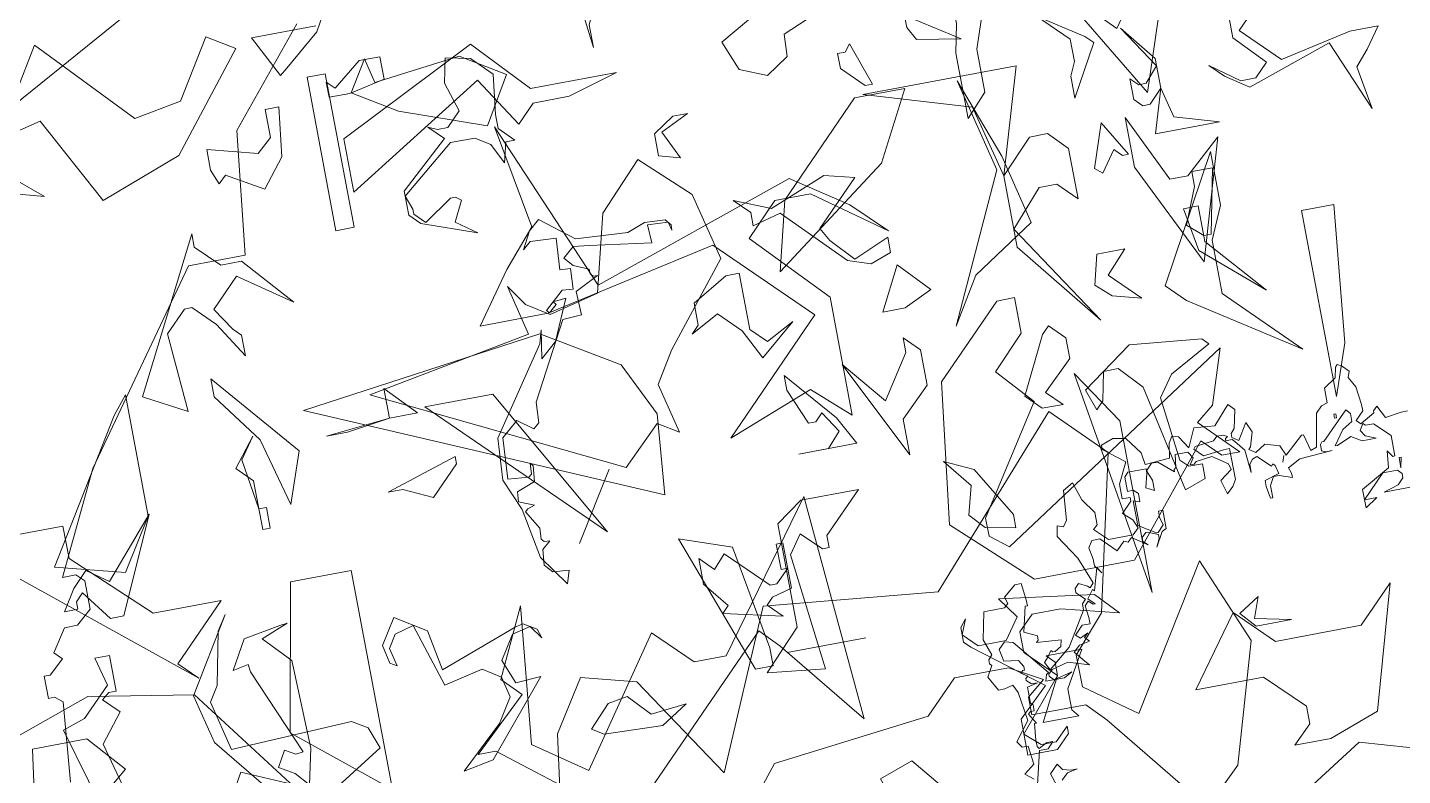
# Model space of a CAD drawing. Header units: millimetres. Extents: x 1418 to 1811, y 1796 to 1956.
# Drawn here: x 1476.5634 to 1477.0079, y 1836.5559 to 1836.7976 of the extents above; entities that cross this region are included whole.
import ezdxf

# ---------------------------------------------------------------- set-up
doc = ezdxf.new("R2010")
doc.units = ezdxf.units.MM
doc.layers.add('ARBRE', color=251, linetype='Continuous', lineweight=13)
doc.layers.add('VEGETAIS', color=3, linetype='Continuous')

# ---------------------------------------------------------------- blocks, each defined once
blk = doc.blocks.new('WMF26', base_point=(0, 0.0008))
at = {"color": 85}
for points in [[(12.0739, -8.8441), (12.1472, -9.3381), (12.2485, -9.4401), (12.3209, -9.4401), (11.8994, -9.9284), (11.8269, -9.9284), (11.7611, -10.0008), (11.7973, -10.037), (11.477, -10.5245), (11.165, -10.8381), (10.75, -10.8381), (10.6776, -11.2893), (10.3277, -11.6096), (10.2264, -11.7108), (9.9786, -11.7108), (9.7028, -11.9875), (9.5274, -11.9578), (8.756, -12.3728)], [(0.4759, -5.387), (0.5121, -5.0016), (0.4759, -4.972), (0.4462, -4.972), (0.4462, -4.8633), (0.4759, -4.8633), (0.5483, -4.7975), (0.5121, -4.7612), (0.5846, -4.6517), (0.6496, -4.6517), (0.7237, -4.5867), (0.7237, -4.4484), (0.6866, -4.4122), (0.6208, -4.4122), (0.8612, -3.9239), (1.4943, -3.0512), (1.771, -3.0512), (1.8434, -2.4543), (2.2221, -2.0031)]]:
    blk.add_lwpolyline(points, dxfattribs=at)
at = {"color": 63}
for points in [[(2.4469, -1.8171), (2.3094, -2.0575), (2.1349, -2.2032), (2.0986, -2.232), (1.9957, -2.0287), (2.3094, -2.0287)], [(7.2929, -1.8805), (7.1217, -1.724), (7.0023, -1.6894), (6.7191, -1.8286), (6.6969, -1.8747), (6.7183, -1.9373), (6.6499, -1.9611), (6.5816, -1.8772), (7.0394, -1.5997), (7.1077, -1.4671), (7.0838, -1.398), (6.943, -1.4169), (6.8969, -1.3947), (6.9801, -1.3264), (7.2279, -1.5017), (7.3102, -1.8426), (7.2929, -1.8805), (7.2929, -1.8805)], [(4.217, -2.4683), (4.52, -2.2962), (4.6624, -2.2378), (4.6945, -2.3316), (4.9712, -2.2188), (4.9457, -2.0188), (4.8847, -1.8821), (4.7991, -1.9175), (4.8386, -1.8228), (4.9522, -1.9109), (4.9778, -2.111), (5.065, -2.2584), (4.5184, -2.4856), (4.5126, -2.5934), (4.4031, -2.6651), (4.2747, -2.6116), (4.217, -2.4683), (4.217, -2.4683)], [(3.6695, -2.1307), (3.6045, -2.2682), (3.6045, -2.3786), (3.5683, -2.0575), (3.4299, -1.92), (3.5683, -2.0287), (3.6695, -2.1307), (3.6695, -2.1307)], [(6.1156, -2.2032), (6.188, -2.6618), (6.1156, -2.5523), (6.1156, -2.2032), (6.1156, -2.2032)], [(6.887, -2.2353), (6.887, -2.1991), (6.9233, -2.1991), (7.0262, -2.4831), (6.9233, -2.4469), (6.887, -2.2353), (6.887, -2.2353)], [(2.586, -2.3415), (2.4107, -2.3786), (2.3094, -2.3786), (2.3094, -2.3053), (2.3456, -2.3415), (2.4839, -2.232), (2.586, -2.232), (2.586, -2.3415), (2.586, -2.3415)], [(3.1064, -2.4148), (3.0817, -2.6074), (3.0817, -2.6766), (3.1508, -2.7466), (3.1064, -2.7466), (3.0817, -2.8446), (3.0323, -2.7466), (2.9631, -2.7013), (2.8437, -2.7013), (2.5819, -2.9137), (2.6066, -2.9829), (2.6066, -3.0076), (2.656, -3.057), (2.7943, -2.9631), (2.819, -2.9631), (2.8437, -2.9829), (2.7943, -3.0817), (2.8931, -3.1517), (2.6313, -3.057), (2.5819, -3.0076), (2.5819, -2.889), (2.819, -2.6766), (2.7499, -2.6074), (2.7943, -2.6272), (2.8437, -2.6272), (2.9129, -2.558), (2.8684, -2.4148), (2.8931, -2.2954), (3.0125, -2.3209), (3.1064, -2.4148), (3.1064, -2.4148)], [(8.3698, -2.7359), (8.2307, -2.7359), (8.2307, -2.67), (8.0858, -2.5317), (7.9475, -2.5317), (8.0561, -2.423), (8.0199, -2.3868), (8.4061, -2.7062)], [(2.0328, -2.6181), (1.9233, -2.7565), (1.7495, -2.6544), (1.7125, -2.6906), (1.6837, -2.6181), (1.6837, -2.5161), (1.9233, -2.5819), (1.9957, -2.5161), (1.9957, -2.3786), (2.0624, -2.3786), (2.0328, -2.6181), (2.0328, -2.6181)], [(5.3433, -2.5885), (5.3433, -2.4872), (5.3804, -2.4872), (5.4528, -2.5523), (5.489, -2.5235), (5.4166, -2.7276), (5.4166, -2.9384), (5.3145, -3.0471), (5.3145, -2.7276), (5.3433, -2.5885), (5.3433, -2.5885)], [(7.1629, -2.5235), (7.4757, -2.8363), (7.3374, -2.8363), (7.1629, -2.5235), (7.1629, -2.5235)], [(4.7547, -2.698), (4.7547, -2.6247), (4.7909, -2.6247), (4.8197, -2.5885), (4.893, -2.8001), (4.8559, -2.8001), (4.7547, -2.698), (4.7547, -2.698)], [(5.8678, -2.8726), (5.8678, -2.7639), (5.7295, -2.6247), (5.9402, -2.7639), (5.9765, -2.8001), (5.8381, -3.0471), (5.8381, -2.9384), (5.8678, -2.8726), (5.8678, -2.8726)], [(6.6754, -3.15), (6.5659, -3.0759), (6.5001, -3.0109), (6.6392, -3.1121), (6.7117, -3.1121), (6.7767, -3.0471), (6.6392, -2.9022), (6.6392, -2.6618), (6.7117, -2.7276), (6.8862, -2.6618), (6.6754, -2.8726), (6.85, -3.0471), (7.1991, -2.9746), (7.3374, -2.9746), (7.2641, -3.0759), (7.1991, -3.15), (7.2353, -3.36), (7.0904, -3.0109), (6.6754, -3.15), (6.6754, -3.15)], [(6.2531, -3.0759), (6.188, -3.1426), (6.1518, -3.1426), (6.1156, -3.1055), (6.1156, -3.0035), (6.1518, -3.0397), (6.188, -3.0397), (6.2531, -2.9672), (6.1156, -2.7565), (6.2531, -2.931), (6.2531, -3.0759), (6.2531, -3.0759)], [(1.6475, -3.0759), (1.7495, -3.0759), (1.9595, -3.3163), (1.7125, -3.1426), (1.5742, -3.2801), (1.6475, -3.3896), (1.6837, -3.4258), (1.6837, -3.5271), (1.5742, -3.3534), (1.4721, -3.2513), (1.4359, -3.2513), (1.3346, -3.3534), (1.3634, -3.7387), (1.1601, -3.63), (1.538, -2.9022), (1.538, -2.9672), (1.6475, -3.0759), (1.6475, -3.0759)], [(6.2531, -3.0759), (6.2893, -3.2225), (6.5001, -3.2875), (6.188, -3.2875), (6.2531, -3.0759), (6.2531, -3.0759)], [(2.8569, -4.5002), (2.791, -4.3446), (2.805, -4.1405), (3.0874, -3.7321), (3.1055, -3.6671), (3.0825, -3.8054), (3.164, -3.7346), (3.2513, -3.5394), (3.1879, -3.5452), (3.1994, -3.56), (3.1607, -3.5946), (3.1484, -3.5806), (3.2406, -3.4991), (3.2933, -3.5032), (3.2999, -3.4036), (3.248, -3.3995), (3.2587, -3.2472), (3.1327, -3.2389), (3.0932, -3.2727), (3.1385, -3.1887), (3.192, -3.1426), (3.3493, -3.2669), (3.602, -3.2842), (3.6909, -3.2513), (3.7905, -3.2579), (3.8152, -3.2859), (3.8136, -3.3122), (3.8029, -3.2719), (3.7033, -3.2653), (3.7074, -3.355), (3.4077, -3.3106), (3.3311, -3.3023), (3.2776, -3.3493), (3.3147, -3.3912), (3.3871, -3.4225), (3.3879, -3.4464), (3.4003, -3.4604), (3.4209, -3.4612), (3.3056, -3.5172), (3.3106, -3.6316), (3.2183, -3.6382), (3.0183, -4.0046), (3.0117, -4.1042), (2.9837, -4.1289), (2.9104, -4.0738), (2.8289, -4.1446), (2.8149, -4.3438), (2.917, -4.3537), (2.931, -4.3413), (2.9351, -4.2887), (2.9475, -4.3027), (2.9401, -4.3784), (2.8495, -4.413), (2.8462, -4.4599), (2.9178, -4.4912), (2.8833, -4.5019), (2.8693, -4.5142), (2.9236, -4.6048), (2.9195, -4.6575), (2.9318, -4.6715), (2.959, -4.6731), (2.9187, -4.7077), (2.9112, -4.7835), (2.9458, -4.823), (3.0249, -4.8287), (3.0043, -4.8913), (2.9005, -4.7431), (2.8569, -4.5002), (2.8569, -4.5002)], [(5.9402, -3.1862), (6.0415, -3.36), (6.0127, -3.36), (5.9765, -3.3237), (5.904, -3.4258), (5.8678, -3.397), (5.9402, -3.1862), (5.9402, -3.1862)], [(6.2531, -3.7461), (6.3255, -3.5715), (6.3255, -3.4983), (6.4276, -3.4983), (6.3618, -3.8111), (6.3255, -3.8111), (6.2531, -3.7461), (6.2531, -3.7461)], [(4.8477, -3.6769), (4.986, -3.8227), (4.8477, -3.8877), (4.739, -3.8877), (4.8477, -3.6769), (4.8477, -3.6769)], [(6.3255, -3.8408), (6.5734, -4.1248), (6.2893, -3.877), (6.2531, -3.6662), (6.3255, -3.6662), (6.3255, -3.8408), (6.3255, -3.8408)], [(2.3094, -3.9494), (2.0986, -3.9783), (1.9957, -3.9783), (2.3094, -3.9494), (2.3094, -3.8045), (2.4469, -3.9494), (2.3094, -3.9494), (2.3094, -3.9494)], [(5.8381, -3.9132), (5.9765, -4.0515), (5.8381, -4.0153), (5.7657, -3.9494), (5.8019, -3.8045), (5.9402, -3.8045), (5.8381, -3.9132), (5.8381, -3.9132)], [(1.6112, -4.2623), (1.6475, -4.2623), (1.6475, -4.3644), (1.6112, -4.3644), (1.6112, -4.1248), (1.538, -4.0515), (1.6475, -3.9132), (1.5742, -4.0153), (1.6112, -4.2623), (1.6112, -4.2623)], [(9.4146, -10.9106), (9.203, -10.983), (8.9931, -10.9468), (8.7823, -10.6628)], [(8.3303, -10.4882), (8.2941, -10.736), (8.2282, -10.8381), (8.1195, -10.8085), (7.9812, -10.5977), (7.8429, -10.9106), (7.4938, -10.8744), (7.2098, -11.1872), (7.1085, -11.0851), (7.181, -10.7723), (7.246, -10.699), (7.246, -10.634), (7.1447, -10.5607), (6.9694, -10.8381), (6.8969, -10.6628), (6.9694, -10.4232), (7.0064, -10.387)], [(6.8969, -10.3145), (6.7224, -10.4232), (6.482, -10.3507)], [(7.0723, -10.387), (7.2098, -10.5607), (7.246, -10.5977), (7.3555, -10.5977), (7.3555, -10.634), (7.3193, -10.6628), (7.3843, -10.699), (7.4938, -10.699), (7.5597, -10.634), (7.8791, -10.5977), (7.9088, -10.5607)], [(4.6723, -4.3101), (4.8115, -4.0993), (4.8115, -4.0268), (4.8839, -4.0993), (4.8839, -4.273), (4.739, -4.4122), (4.739, -4.5867), (4.4986, -4.0993), (4.6723, -4.3101), (4.6723, -4.3101)], [(4.3603, -4.4846), (4.4253, -4.4122), (4.3603, -4.3101), (4.3241, -4.3463), (4.2878, -4.3463), (4.2146, -4.1717), (4.2146, -4.0993), (4.4253, -4.3463), (4.4986, -4.4846), (4.2146, -4.4846), (4.3603, -4.4846), (4.3603, -4.4846)], [(5.3351, -4.4122), (5.4734, -4.1355), (5.5096, -4.0993), (5.5821, -4.1717), (5.5821, -4.273), (5.4372, -4.4122), (5.5096, -4.4846), (5.4075, -4.4846), (5.3351, -4.4122), (5.3351, -4.4122)], [(0.811, -4.6484), (0.7015, -4.5027), (0.6644, -4.5398), (0.6644, -4.576), (0.5994, -4.576), (0.6644, -4.4739), (0.7377, -4.4006), (0.8398, -4.4739), (1.0868, -4.1899), (0.876, -4.6484), (0.811, -4.6484), (0.811, -4.6484)], [(3.304, -4.3875), (3.0973, -4.7127), (3.304, -4.3875), (3.304, -4.3875)], [(5.0395, -6.2317), (5, -6.1996), (5.0502, -6.1601), (5.0395, -6.0695), (5.0107, -6.0695), (4.9893, -6.0398), (5.0609, -5.9485), (5.0395, -5.8077), (5.0214, -5.7682), (4.9811, -5.7789), (4.9498, -5.7789), (4.9103, -5.7072), (4.9391, -5.6562), (4.9308, -5.6463), (4.9308, -5.6274), (4.9498, -5.606), (4.921, -5.5269), (4.9498, -5.3952), (5.0502, -5.3952), (5.0708, -5.3763), (5.0609, -5.345), (5.121, -5.2947), (5.1507, -5.2947), (5.1614, -5.3763), (5.1614, -5.4059), (5.1507, -5.4059), (5.121, -5.5269), (5.182, -5.5557), (5.182, -5.5771), (5.1712, -5.5878), (5.2915, -5.5961), (5.2832, -5.6274), (5.2519, -5.6463), (5.2412, -5.6463), (5.233, -5.6381), (5.2124, -5.6669), (5.191, -5.6891), (5.2124, -5.7286), (5.3227, -5.6381), (5.4232, -5.4767), (5.4232, -5.4454), (5.4421, -5.4265), (5.4026, -5.387), (5.4026, -5.3656), (5.4232, -5.345), (5.4635, -5.3656), (5.4734, -5.3763), (5.4923, -5.3557), (5.4421, -5.2248), (5.3631, -5.1037), (5.373, -5.0535), (5.4026, -5.0634), (5.4232, -5.0346), (5.4339, -4.8921), (5.4841, -4.8633), (5.5137, -4.9531), (5.564, -5.0239), (5.564, -5.0848), (5.5426, -5.1037), (5.6035, -5.1638), (5.7253, -5.1638), (5.755, -5.135), (5.736, -5.093), (5.6941, -5.0535), (5.7443, -5.0033), (5.7443, -4.9844), (5.7048, -4.9844), (5.7048, -4.9127), (5.755, -4.8123), (5.6545, -4.7324), (5.6545, -4.7118), (5.7146, -4.6904), (5.7756, -4.7011), (5.8365, -4.7826), (5.8447, -4.8419), (5.9657, -4.8337), (5.9765, -4.7621), (5.9954, -4.7324), (6.0267, -4.7407), (6.0662, -4.8016), (6.1074, -4.7118), (6.2078, -4.7217), (6.2893, -4.632), (6.3181, -4.6616), (6.2975, -4.7514), (6.2786, -4.7719), (6.2786, -4.7909), (6.3082, -4.8123), (6.3576, -4.7324), (6.3791, -4.7826), (6.3576, -4.8526), (6.3478, -4.8633), (6.3791, -4.8839), (6.4293, -4.8526), (6.4984, -4.8732), (6.519, -4.9234), (6.6096, -4.8419), (6.6203, -4.8419), (6.6409, -4.9234), (6.6705, -4.9127), (6.7001, -4.7514), (6.7314, -4.7217), (6.7602, -4.7118), (6.7602, -4.6402), (6.8212, -4.6007), (6.8319, -4.5505), (6.8418, -4.5398), (6.8607, -4.5505), (6.892, -4.5818), (6.8821, -4.6114), (6.9109, -4.6616), (6.9216, -4.7514), (6.9216, -4.7826), (6.8821, -4.8222), (6.901, -4.8419), (6.9718, -4.8016), (6.9718, -4.7909), (6.9932, -4.7719), (7.0229, -4.8337), (7.1019, -4.8222), (7.134, -4.8222)], [(7.1126, -5.1852), (6.9513, -5.1852), (7.0229, -5.1638), (7.0517, -5.135), (7.0517, -5.1136), (7.0336, -5.093), (6.9611, -5.093), (6.8508, -5.2042), (6.9109, -5.2042), (6.8508, -5.2437), (6.8508, -5.154), (6.9932, -5.0741), (7.0015, -4.9926), (7.0229, -5.0239), (7.0336, -5.0239), (7.0336, -4.9234), (6.9611, -4.8526), (6.9216, -4.8526), (6.9109, -4.8419), (6.892, -4.8732), (6.9109, -4.9028), (6.9611, -4.9234), (6.892, -4.9234), (6.8418, -4.8921), (6.771, -4.9234), (6.7602, -4.9234), (6.8105, -4.8526), (6.8607, -4.8222), (6.8607, -4.7826), (6.8418, -4.7621), (6.71, -4.8921), (6.7001, -4.8921), (6.6911, -4.9028), (6.6911, -4.9341), (6.71, -4.9424), (6.7413, -4.9424), (6.5808, -4.9531), (6.519, -4.9844), (6.5297, -5.0132), (6.5297, -5.0346), (6.4688, -5.0132), (6.44, -5.0132), (6.4186, -5.0535), (6.4186, -5.1136), (6.4079, -5.1136), (6.398, -5.0535), (6.398, -5.0239), (6.4688, -5.0033), (6.4581, -4.9629), (6.4482, -4.9531), (6.44, -4.9629), (6.3791, -4.9028), (6.3576, -4.9127), (6.3395, -4.9341), (6.3395, -4.9737), (6.3288, -4.8633), (6.2893, -4.8123), (6.2786, -4.8016), (6.2473, -4.8016), (6.2473, -4.7909), (6.258, -4.7826), (6.2391, -4.7719), (6.2078, -4.7719), (6.1889, -4.7909), (6.0967, -4.8016), (6.0884, -4.8123), (6.1279, -4.8526), (6.2284, -4.8419), (6.258, -4.8419), (6.258, -4.9926), (6.2391, -5.0239), (6.2078, -5.0535), (6.1889, -4.9844), (6.2473, -4.9424), (6.2391, -4.9127), (6.1675, -4.8633), (6.0884, -4.8732), (6.0769, -4.8839), (6.0563, -4.8839), (6.0769, -4.8526), (6.0563, -4.8222), (5.9954, -4.8222), (5.9872, -4.8839), (5.9765, -4.8921), (5.9765, -4.9028), (5.9056, -4.8419), (5.876, -4.8419), (5.8447, -4.8732), (5.8653, -4.9234), (5.8653, -4.9737), (5.8258, -4.9531), (5.8447, -4.8839), (5.8447, -4.8633), (5.755, -4.8633), (5.736, -4.8839), (5.736, -4.9531), (5.7649, -4.9531), (5.7863, -4.9737), (5.7863, -5.0132), (5.755, -5.0033), (5.755, -5.1243), (5.8365, -5.1745), (5.8447, -5.1745), (5.876, -5.1433), (5.8653, -5.1037), (5.8653, -5.0741), (5.8867, -5.0741), (5.8867, -5.1638), (5.8653, -5.1745), (5.8258, -5.2437), (5.8447, -5.2042), (5.8447, -5.1852), (5.7945, -5.1638), (5.7863, -5.1638), (5.7649, -5.1852), (5.7649, -5.2042), (5.7863, -5.2248), (5.7146, -5.1745), (5.6941, -5.1935), (5.6751, -5.1852), (5.6356, -5.2248), (5.564, -5.154), (5.5236, -5.154), (5.503, -5.1852), (5.5137, -5.2437), (5.5137, -5.2758), (5.5426, -5.3153), (5.5236, -5.2865), (5.4923, -5.3952), (5.4841, -5.387), (5.4528, -5.4265), (5.4841, -5.4561), (5.4734, -5.4561), (5.4528, -5.4372), (5.4339, -5.4561), (5.4421, -5.5162), (5.4421, -5.5459), (5.4026, -5.5459), (5.3631, -5.5878), (5.3837, -5.606), (5.4232, -5.5878), (5.4026, -5.606), (5.4232, -5.6274), (5.373, -5.6381), (5.3417, -5.6669), (5.3837, -5.7179), (5.4026, -5.7393), (5.3022, -5.7072), (5.2223, -5.7286), (5.2017, -5.7476), (5.2017, -5.7575), (5.2223, -5.7789), (5.3129, -5.7575), (5.2725, -5.7789), (5.182, -5.7789), (5.191, -5.7476), (5.2017, -5.7393), (5.0609, -5.5664), (5.0214, -5.5557), (4.9893, -5.5878), (5, -5.6463), (5.0708, -5.6562), (5.0897, -5.6891), (5.0897, -5.7072), (5.0815, -5.7072), (5.0708, -5.7179), (5.1004, -5.7393), (5.0897, -5.7476), (5.0897, -5.7575), (5.1111, -5.7789), (5.14, -5.7789), (5.0897, -5.7896), (5.0897, -5.8686), (5.1004, -5.8793), (5.1004, -5.9081), (5.0815, -5.9081), (5.0708, -5.9188), (5.1004, -5.969), (5.0897, -5.969), (5.0815, -6.0489), (5.0815, -6.0802), (5.0897, -6.0901), (5.1317, -6.0695), (5.1614, -6.0695), (5.1317, -6.0999), (5.0897, -6.0999), (5.0502, -6.2605)], [(5.14, -6.2819), (5.121, -6.221), (5.1614, -6.1815), (5.182, -6.2103), (5.2223, -6.221), (5.2519, -6.221), (5.2017, -6.2317), (5.1712, -6.2605)], [(4.0524, -5.3013), (4.0524, -4.7958), (4.1833, -4.7044), (4.4657, -4.7044), (4.2747, -4.8946), (4.2747, -4.9539), (4.2425, -4.9539), (4.1503, -4.8625), (4.0853, -4.9539), (4.1503, -5.5236), (3.8696, -5.4907), (4.0524, -5.3013), (4.0524, -5.3013)], [(6.7915, -4.7909), (6.7817, -4.7909), (6.7817, -4.7719), (6.7915, -4.7719), (6.7915, -4.7909), (6.7915, -4.7909)], [(0.7739, -4.9975), (0.7377, -4.9975), (0.7015, -5.0272), (0.7739, -5.0996), (0.6644, -5.2371), (0.7739, -5.6595), (0.7015, -5.587), (0.6356, -5.6595), (0.4899, -5.1358), (0.5994, -5.0996), (0.7377, -4.9613), (0.7015, -4.823), (0.7739, -4.823), (0.7739, -4.9975), (0.7739, -4.9975)], [(1.6442, -5.4405), (1.6046, -5.6125)], [(1.2473, -5.5673), (1.291, -5.4915), (1.547, -5.606)], [(1.6046, -5.6125), (1.5478, -5.5467), (1.4729, -5.503), (1.5165, -5.4273), (1.5668, -5.4561), (1.6046, -5.4512), (1.4268, -5.0255), (1.421, -4.9885), (1.3445, -5.0049), (1.426, -4.8642), (1.6055, -4.8329), (1.6425, -4.8279), (1.5108, -4.8798), (1.6318, -5.0091), (1.6442, -5.4405), (1.6442, -5.4405)], [(3.7461, -5.1383), (3.6481, -5.014), (3.6481, -4.8897), (3.7132, -4.9555), (3.7724, -4.8897), (3.9626, -5.079), (3.9956, -5.079), (4.0606, -5.014), (4.0277, -5.014), (4.0277, -4.8897), (4.0606, -4.8897), (4.0606, -5.112), (3.9626, -5.1383), (3.9297, -5.1712), (3.9956, -5.2363), (3.7132, -5.1712), (3.7461, -5.1383), (3.7461, -5.1383)], [(2.3481, -5.6858), (2.558, -5.4915), (2.6321, -5.3746), (2.6099, -5.275), (2.5243, -5.219), (2.3333, -5.2618), (2.2378, -4.9514), (2.1439, -4.9769), (2.1044, -5.0387), (2.125, -5.1284), (2.0937, -5.1095), (2.0739, -5.0189), (2.1521, -4.8963), (2.2995, -4.9901), (2.3374, -5.1869), (2.7186, -5.0502), (2.7581, -5.0412), (2.8199, -5.0799), (2.8347, -5.1243), (2.7894, -5.0609), (2.6988, -5.0807), (2.6247, -5.1968), (2.6717, -5.3137), (2.796, -5.3071), (2.4955, -5.6578), (2.3481, -5.6858), (2.3481, -5.6858)], [(6.4984, -4.9531), (6.5083, -4.9234), (6.4984, -4.9531), (6.4984, -4.9531)], [(7.0624, -5.0346), (7.0517, -5.0848), (7.0517, -5.0346), (7.0624, -5.0346), (7.0624, -5.0346)], [(3.0438, -5.6364), (2.9886, -5.601), (3.0907, -5.494), (3.1871, -5.4783), (3.2842, -5.5829), (3.4596, -5.5656), (3.3295, -5.6463), (3.0438, -5.6364), (3.0438, -5.6364)], [(6.1601, -5.6315), (6.2613, -5.5664), (6.2251, -5.6677), (6.3996, -5.7048), (6.2251, -5.7048), (6.1601, -5.6315), (6.1601, -5.6315)], [(5.2421, -5.7624), (5.2421, -5.6965), (5.2058, -5.6595), (5.3804, -5.6595), (5.2783, -5.8348), (5.2783, -5.9361), (5.3071, -5.9723), (5.1326, -5.9723), (5.2421, -5.7624), (5.2421, -5.7624)]]:
    blk.add_lwpolyline(points, dxfattribs=at)
at = {"color": 106}
for points in [[(5.1046, -2.563), (5.1046, -2.4543), (5.2799, -2.4543), (5.2141, -2.4543), (5.1408, -2.5268), (5.3524, -2.6651), (5.1408, -2.6288), (5.1046, -2.563), (5.1046, -2.563)], [(3.8161, -2.8404), (3.919, -2.7746), (3.9914, -2.7746), (3.8531, -2.8404), (3.919, -2.9779), (3.8161, -2.9491), (3.8161, -2.8404), (3.8161, -2.8404)], [(4.3413, -3.3278), (4.2022, -3.3641), (4.2022, -3.2982), (4.1298, -3.2258), (4.3043, -3.2982), (4.5809, -3.1895), (4.7258, -3.2258), (4.5151, -3.4365), (4.5513, -3.5016), (4.6534, -3.6119), (4.8287, -3.5378), (4.8287, -3.6119), (4.7258, -3.6481), (4.6172, -3.6119), (4.3413, -3.3278), (4.3413, -3.3278)], [(7.5482, -3.215), (7.5852, -3.215), (7.5852, -3.5271), (7.5482, -3.5271), (7.5482, -3.215), (7.5482, -3.215)], [(8.3492, -3.8045), (8.3492, -3.5641), (8.1451, -3.3896), (8.2463, -3.4184), (8.3855, -3.5641), (8.3855, -3.5641)], [(3.9552, -3.7494), (3.8161, -3.8227), (3.8531, -3.7856), (3.8531, -3.6769), (4.0277, -3.5757), (4.0935, -3.5757), (4.0935, -3.8515), (4.166, -3.9239), (4.3043, -3.8515), (4.1298, -3.9972), (4.0565, -3.8515), (3.9552, -3.7494), (3.9552, -3.7494)], [(2.4469, -4.3644), (2.3094, -4.2985), (2.237, -4.2985), (2.586, -4.1899), (2.586, -4.2261), (2.4469, -4.3644), (2.4469, -4.3644)], [(6.2531, -4.3282), (6.0489, -4.4377), (5.9765, -4.5398), (6.0127, -4.8526), (6.0489, -4.8889), (6.1156, -4.8889), (6.1156, -4.9613), (6.0127, -4.9975), (5.904, -4.4739), (5.8019, -4.3644), (5.7295, -4.3644), (5.7006, -4.5027), (5.6644, -4.5398), (5.6274, -4.4377), (5.8744, -4.2623), (6.2243, -4.2985), (6.2531, -4.3282), (6.2531, -4.3282)], [(5.1762, -4.9613), (5.1762, -5.0272), (5.0305, -4.9975), (4.9654, -4.9251), (5.0016, -4.7859), (4.893, -4.6484), (5.0305, -4.7135), (5.1762, -4.9613), (5.1762, -4.9613)], [(5.5903, -5.5212), (5.3145, -5.4487), (5.1762, -5.4487), (5.1029, -5.5212), (5.1029, -5.6232), (5.2421, -5.7624), (5.0305, -6.0094), (5.1029, -6.0744), (5.1762, -6.0744), (5.2421, -6.0094), (5.2421, -6.0456), (5.1762, -6.1115), (5.0305, -6.1115), (5.0305, -5.9361), (5.1762, -5.7986), (4.8559, -5.5508), (4.8271, -5.5212), (4.8271, -5.4487), (4.8559, -5.4125), (4.8271, -5.4849), (4.893, -5.5508), (5.0305, -5.5508), (5.1029, -5.4487), (5.0305, -5.3474), (5.489, -5.4125), (5.5903, -5.5212), (5.5903, -5.5212)], [(3.9832, -5.4125), (4.3685, -5.4125), (3.9832, -5.4125), (3.9832, -5.4125)], [(8.3855, -10.5137), (8.3196, -10.5137), (8.2463, -10.5862), (8.4217, -10.7245), (8.4579, -10.7245), (8.3492, -10.8266), (8.3855, -10.8637), (8.3196, -11.0012), (8.3492, -10.7245), (8.2463, -10.6521), (8.0726, -10.8999), (7.9993, -10.8266), (7.9343, -10.8266), (7.7227, -11.1107), (7.6865, -10.6521), (7.8248, -10.8266), (7.861, -10.8637), (8.3492, -10.3763), (8.3196, -10.2659), (8.3855, -10.3392), (8.3855, -10.5137), (8.3855, -10.5137)], [(6.8129, -10.4775), (6.8129, -10.5137), (6.8862, -10.5862), (7.0245, -10.5862), (6.9224, -10.7245), (6.85, -10.6521), (6.6754, -10.6521), (6.603, -10.7245), (6.6754, -10.4775), (6.7767, -10.4413), (6.85, -10.4413), (6.8129, -10.4775), (6.8129, -10.4775)], [(8.9231, -11.0629), (8.9453, -10.9567), (8.9643, -10.9262), (8.9404, -10.8258), (8.6942, -10.8365), (8.6638, -10.8176), (8.6481, -10.7739), (8.7873, -10.6875), (8.7156, -10.5245), (8.9717, -10.8455), (8.9956, -10.9452), (8.9033, -11.0934), (8.9231, -11.0629), (8.9231, -11.0629)], [(9.2211, -10.8999), (9.1561, -10.8266), (9.3677, -10.6521), (9.3315, -10.8999), (9.2211, -10.8999), (9.2211, -10.8999)], [(8.7626, -11.1329), (8.6391, -11.1329), (8.6391, -10.6875), (8.8194, -10.8365), (8.7626, -11.1329), (8.7626, -11.1329)], [(7.4469, -11.0012), (7.4098, -11.2852), (7.2715, -11.4235), (7.2353, -11.4235), (7.2353, -11.3511), (7.3003, -11.2852), (7.2353, -11.2127), (7.3736, -11.0012), (7.3736, -10.9649), (7.3374, -10.9361), (6.85, -11.249), (6.8862, -11.1395), (6.9224, -11.1107), (6.85, -11.0374), (6.8862, -11.0374), (6.9224, -11.0736), (7.097, -10.8637), (7.3003, -10.8637), (7.4469, -11.0012), (7.4469, -11.0012)], [(6.5734, -11.4886), (6.603, -11.2127), (6.6392, -11.1107), (6.6392, -11.4886), (6.5734, -11.4886), (6.5734, -11.4886)], [(7.9952, -11.1658), (7.9804, -11.3272), (8.0331, -11.4367), (8.1813, -11.5281), (8.6736, -11.4647), (7.9952, -11.1658), (7.9952, -11.1658)], [(9.0474, -11.5248), (9.0178, -11.561), (9.0178, -11.3148), (9.0836, -11.2127), (9.2211, -11.249), (9.0474, -11.5248), (9.0474, -11.5248)], [(8.5378, -11.4713), (8.2035, -11.5314), (8.2274, -11.6326), (8.1986, -11.5906), (8.1541, -11.5618), (8.0529, -11.5865), (8.0133, -11.7413), (7.9244, -11.8343), (7.8306, -11.7454), (7.7976, -11.6088), (7.9285, -11.4474), (7.9672, -11.3848), (7.9434, -11.2835), (7.9837, -11.3082), (8.0611, -11.2333), (8.5378, -11.4713), (8.5378, -11.4713)], [(8.8441, -11.5248), (8.8441, -11.561), (8.6975, -11.3873), (8.7337, -11.2852), (8.77, -11.4235), (8.8441, -11.5248), (8.8441, -11.5248)], [(7.1752, -11.5651), (7.3028, -11.482), (7.3604, -11.3889), (7.223, -11.6812), (7.2682, -11.8706), (7.2081, -11.7059), (7.1752, -11.5651), (7.1752, -11.5651)], [(6.9513, -11.7364), (6.8862, -11.5989), (6.85, -11.5989), (6.7767, -11.6639), (6.85, -11.4235), (6.9513, -11.6351), (6.9513, -11.7364), (6.9513, -11.7364)], [(7.4757, -11.8747), (7.3736, -11.8747), (7.4469, -11.7364), (7.6865, -11.561), (7.6503, -11.7001), (7.4757, -11.8747), (7.4757, -11.8747)], [(8.2101, -12.1225), (8.1088, -12.013), (7.9343, -12.013), (8.0356, -11.9834), (8.1088, -11.9834), (8.1451, -11.9471), (8.2101, -12.0492), (8.4942, -11.8747), (8.4942, -11.9834), (8.2101, -12.1225), (8.2101, -12.1225)], [(8.2076, -11.9554), (8.3764, -12.0171), (8.4629, -12.0706), (8.4242, -12.1324), (8.4126, -12.0822), (8.2373, -12.1027), (8.1508, -12.0492), (8.2076, -11.9554), (8.2076, -11.9554)], [(8.8243, -12.0114), (8.9898, -11.9513), (9.0845, -12.1299), (9.1339, -12.1184), (9.1207, -12.195), (9.0672, -12.2814), (8.8976, -12.1003), (8.8013, -12.1176), (8.728, -12.2345), (8.6728, -12.2007), (8.8243, -12.0114), (8.8243, -12.0114)]]:
    blk.add_lwpolyline(points, dxfattribs=at)
blk = doc.blocks.new('T2_02')
at = {"xscale": 0.3499999999999943, "yscale": 0.3499999999999943, "zscale": 0.3499999999999943}
blk.add_blockref('WMF26', (-2.23987, 1.99695), dxfattribs=at)

msp = doc.modelspace()

# ---------------------------------------------------------------- linework, layer by layer
at = {"layer": 'VEGETAIS'}
for points in [[(1489.22484, 1838.59894), (1485.19468, 1835.45514), (1481.15414, 1837.04348), (1477.72516, 1834.03483), (1473.50398, 1839.06184), (1479.87106, 1839.06194), (1489.22484, 1838.59894)], [(1475.96131, 1833.89887), (1471.88225, 1835.8954), (1472.27532, 1833.09537), (1477.60418, 1832.27086), (1475.96131, 1833.89887)]]:
    msp.add_spline(points, degree=3, dxfattribs=at)

# ---------------------------------------------------------------- block references
at = {"layer": 'ARBRE'}
for p, xscale, yscale, zscale, rotation in [((1476.77709, 1837.16313), 0.4621142716754233, 0.4621142716754233, 0.4621142716754233, 190.6551472559353), ((1477.18634, 1835.82628), 0.4621142716754233, 0.4621142716754233, 0.4621142716754233, 190.6551472559353), ((1476.97207, 1836.60633), 0.1918409178794672, 0.1918409178794672, 0.1918409178794672, 10.65514725593884)]:
    msp.add_blockref('T2_02', p, dxfattribs=dict(at, xscale=xscale, yscale=yscale, zscale=zscale, rotation=rotation))

doc.saveas('drawing.dxf')
